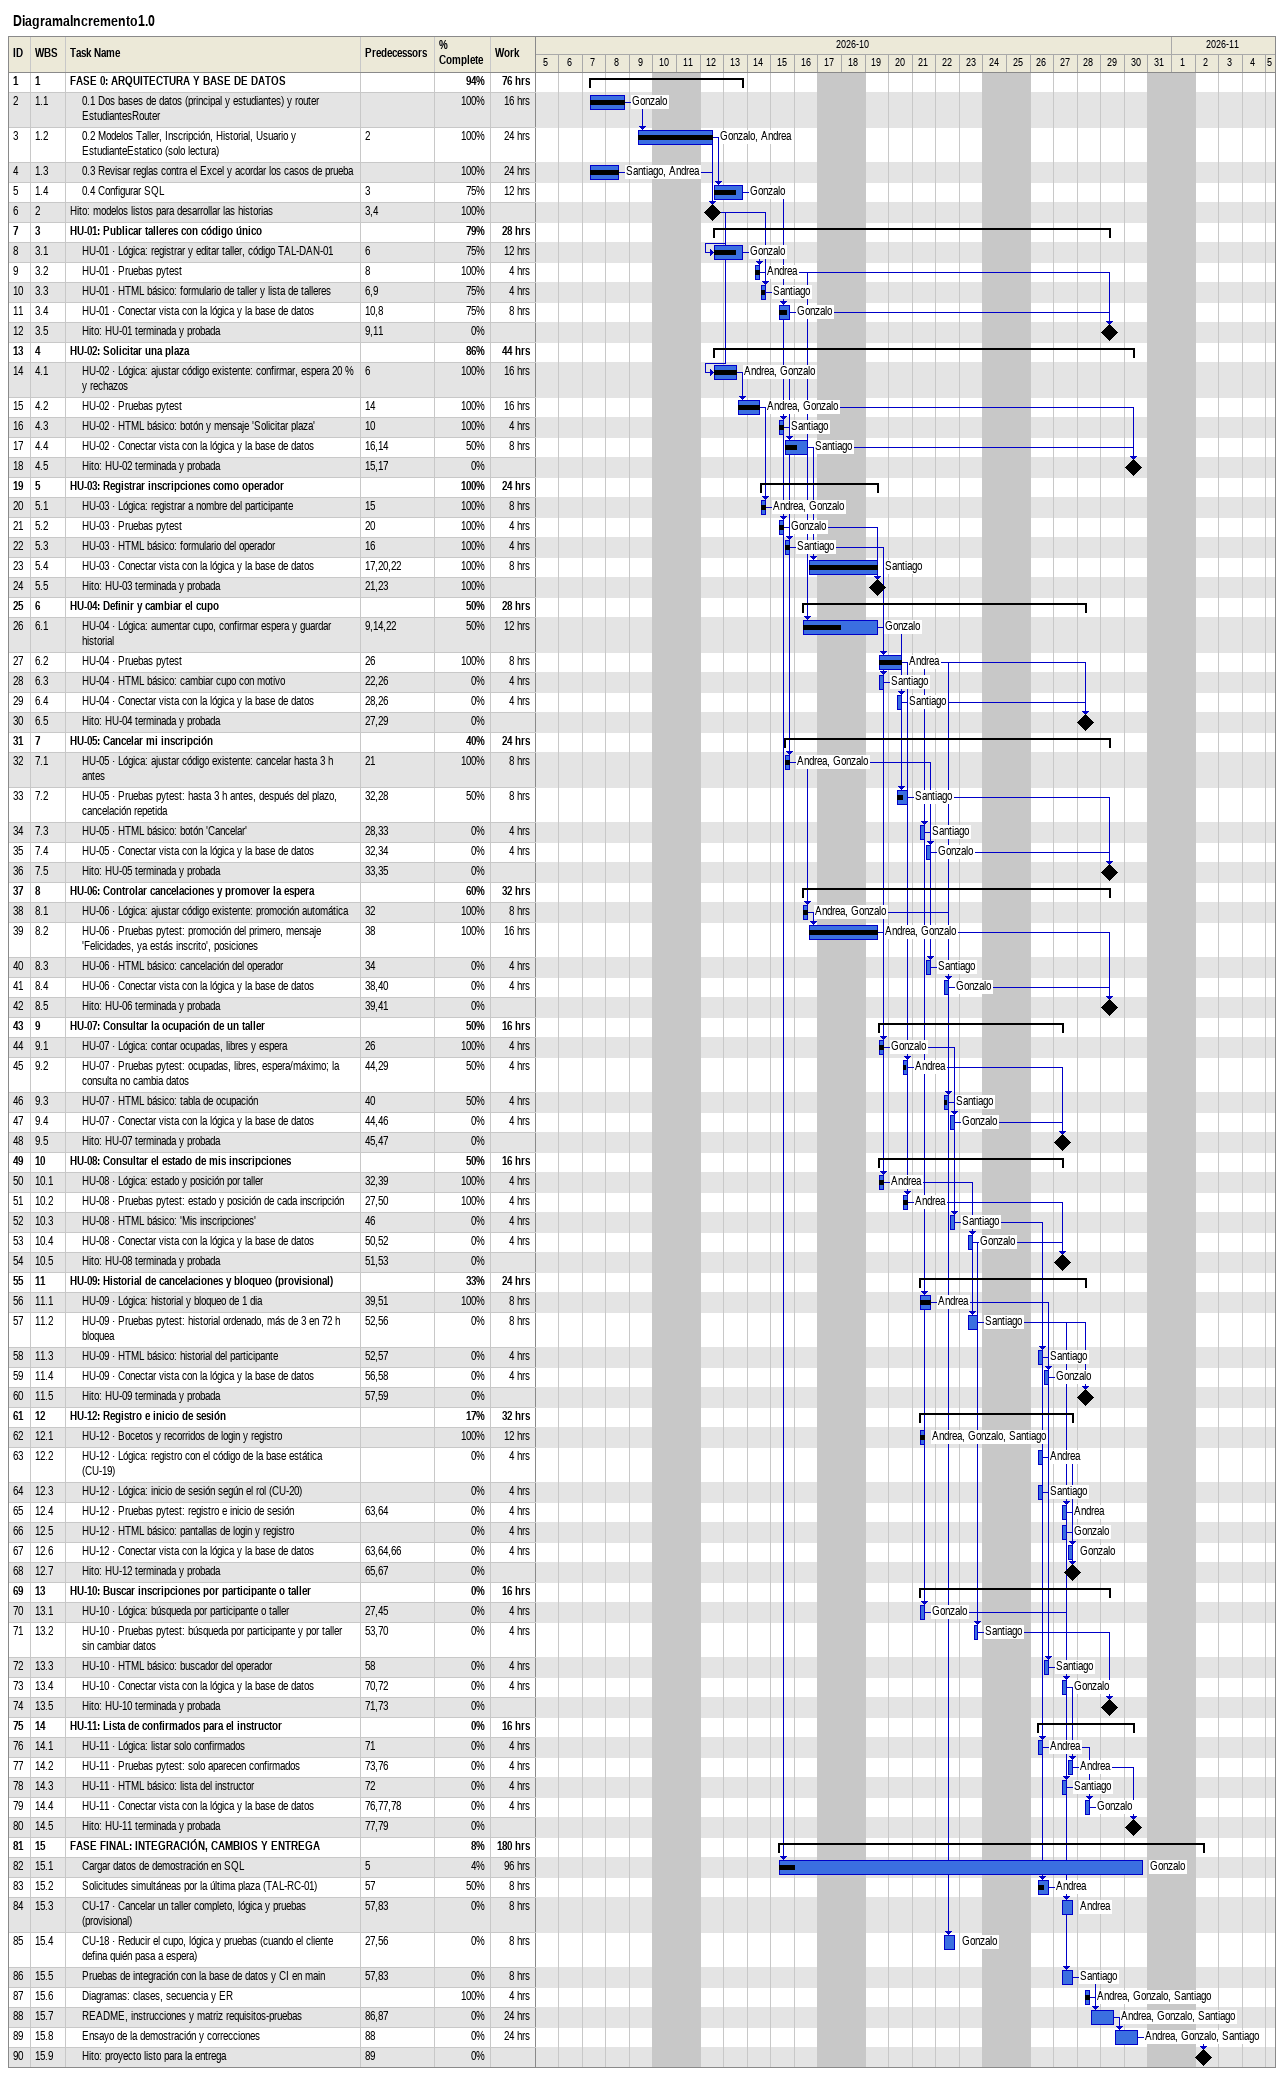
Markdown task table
DiagramaIncremento1.0

| ID | WBS | Task | Start | Finish | Predecessors | Resources | % complete | Work (h) |
|---|---|---|---|---|---|---|---|---|
| 1 | 1 | **FASE 0: ARQUITECTURA Y BASE DE DATOS** | 2026-10-07 | 2026-10-13 |  |  | 94 | 76 |
| 2 | 1.1 | 0.1 Dos bases de datos (principal y estudiantes) y router EstudiantesRouter | 2026-10-07 | 2026-10-08 |  | Gonzalo | 100 | 16 |
| 3 | 1.2 | 0.2 Modelos Taller, Inscripción, Historial, Usuario y EstudianteEstatico (solo lectura) | 2026-10-09 | 2026-10-12 | 2 | Gonzalo, Andrea | 100 | 24 |
| 4 | 1.3 | 0.3 Revisar reglas contra el Excel y acordar los casos de prueba | 2026-10-07 | 2026-10-08 |  | Santiago, Andrea | 100 | 24 |
| 5 | 1.4 | 0.4 Configurar SQL | 2026-10-12 | 2026-10-13 | 3 | Gonzalo | 75 | 12 |
| 6 | 2 | Hito: modelos listos para desarrollar las historias (milestone) | 2026-10-12 | 2026-10-12 | 3, 4 |  | 100 |  |
| 7 | 3 | **HU-01: Publicar talleres con código único** | 2026-10-12 | 2026-10-29 |  |  | 79 | 28 |
| 8 | 3.1 | HU-01 · Lógica: registrar y editar taller, código TAL-DAN-01 | 2026-10-12 | 2026-10-13 | 6 | Gonzalo | 75 | 12 |
| 9 | 3.2 | HU-01 · Pruebas pytest | 2026-10-14 | 2026-10-14 | 8 | Andrea | 100 | 4 |
| 10 | 3.3 | HU-01 · HTML básico: formulario de taller y lista de talleres | 2026-10-14 | 2026-10-14 | 6, 9 | Santiago | 75 | 4 |
| 11 | 3.4 | HU-01 · Conectar vista con la lógica y la base de datos | 2026-10-15 | 2026-10-15 | 10, 8 | Gonzalo | 75 | 8 |
| 12 | 3.5 | Hito: HU-01 terminada y probada (milestone) | 2026-10-29 | 2026-10-29 | 9, 11 |  | 0 |  |
| 13 | 4 | **HU-02: Solicitar una plaza** | 2026-10-12 | 2026-10-30 |  |  | 86 | 44 |
| 14 | 4.1 | HU-02 · Lógica: ajustar código existente: confirmar, espera 20 % y rechazos | 2026-10-12 | 2026-10-13 | 6 | Andrea, Gonzalo | 100 | 16 |
| 15 | 4.2 | HU-02 · Pruebas pytest | 2026-10-13 | 2026-10-14 | 14 | Andrea, Gonzalo | 100 | 16 |
| 16 | 4.3 | HU-02 · HTML básico: botón y mensaje 'Solicitar plaza' | 2026-10-15 | 2026-10-15 | 10 | Santiago | 100 | 4 |
| 17 | 4.4 | HU-02 · Conectar vista con la lógica y la base de datos | 2026-10-15 | 2026-10-16 | 16, 14 | Santiago | 50 | 8 |
| 18 | 4.5 | Hito: HU-02 terminada y probada (milestone) | 2026-10-30 | 2026-10-30 | 15, 17 |  | 0 |  |
| 19 | 5 | **HU-03: Registrar inscripciones como operador** | 2026-10-14 | 2026-10-19 |  |  | 100 | 24 |
| 20 | 5.1 | HU-03 · Lógica: registrar a nombre del participante | 2026-10-14 | 2026-10-14 | 15 | Andrea, Gonzalo | 100 | 8 |
| 21 | 5.2 | HU-03 · Pruebas pytest | 2026-10-15 | 2026-10-15 | 20 | Gonzalo | 100 | 4 |
| 22 | 5.3 | HU-03 · HTML básico: formulario del operador | 2026-10-15 | 2026-10-15 | 16 | Santiago | 100 | 4 |
| 23 | 5.4 | HU-03 · Conectar vista con la lógica y la base de datos | 2026-10-16 | 2026-10-19 | 17, 20, 22 | Santiago | 100 | 8 |
| 24 | 5.5 | Hito: HU-03 terminada y probada (milestone) | 2026-10-19 | 2026-10-19 | 21, 23 |  | 100 |  |
| 25 | 6 | **HU-04: Definir y cambiar el cupo** | 2026-10-16 | 2026-10-28 |  |  | 50 | 28 |
| 26 | 6.1 | HU-04 · Lógica: aumentar cupo, confirmar espera y guardar historial | 2026-10-16 | 2026-10-19 | 9, 14, 22 | Gonzalo | 50 | 12 |
| 27 | 6.2 | HU-04 · Pruebas pytest | 2026-10-19 | 2026-10-20 | 26 | Andrea | 100 | 8 |
| 28 | 6.3 | HU-04 · HTML básico: cambiar cupo con motivo | 2026-10-19 | 2026-10-19 | 22, 26 | Santiago | 0 | 4 |
| 29 | 6.4 | HU-04 · Conectar vista con la lógica y la base de datos | 2026-10-20 | 2026-10-20 | 28, 26 | Santiago | 0 | 4 |
| 30 | 6.5 | Hito: HU-04 terminada y probada (milestone) | 2026-10-28 | 2026-10-28 | 27, 29 |  | 0 |  |
| 31 | 7 | **HU-05: Cancelar mi inscripción** | 2026-10-15 | 2026-10-29 |  |  | 40 | 24 |
| 32 | 7.1 | HU-05 · Lógica: ajustar código existente: cancelar hasta 3 h antes | 2026-10-15 | 2026-10-15 | 21 | Andrea, Gonzalo | 100 | 8 |
| 33 | 7.2 | HU-05 · Pruebas pytest: hasta 3 h antes, después del plazo, cancelación repetida | 2026-10-20 | 2026-10-20 | 32, 28 | Santiago | 50 | 8 |
| 34 | 7.3 | HU-05 · HTML básico: botón 'Cancelar' | 2026-10-21 | 2026-10-21 | 28, 33 | Santiago | 0 | 4 |
| 35 | 7.4 | HU-05 · Conectar vista con la lógica y la base de datos | 2026-10-21 | 2026-10-21 | 32, 34 | Gonzalo | 0 | 4 |
| 36 | 7.5 | Hito: HU-05 terminada y probada (milestone) | 2026-10-29 | 2026-10-29 | 33, 35 |  | 0 |  |
| 37 | 8 | **HU-06: Controlar cancelaciones y promover la espera** | 2026-10-16 | 2026-10-29 |  |  | 60 | 32 |
| 38 | 8.1 | HU-06 · Lógica: ajustar código existente: promoción automática | 2026-10-16 | 2026-10-16 | 32 | Andrea, Gonzalo | 100 | 8 |
| 39 | 8.2 | HU-06 · Pruebas pytest: promoción del primero, mensaje 'Felicidades, ya estás inscrito', posiciones | 2026-10-16 | 2026-10-19 | 38 | Andrea, Gonzalo | 100 | 16 |
| 40 | 8.3 | HU-06 · HTML básico: cancelación del operador | 2026-10-21 | 2026-10-21 | 34 | Santiago | 0 | 4 |
| 41 | 8.4 | HU-06 · Conectar vista con la lógica y la base de datos | 2026-10-22 | 2026-10-22 | 38, 40 | Gonzalo | 0 | 4 |
| 42 | 8.5 | Hito: HU-06 terminada y probada (milestone) | 2026-10-29 | 2026-10-29 | 39, 41 |  | 0 |  |
| 43 | 9 | **HU-07: Consultar la ocupación de un taller** | 2026-10-19 | 2026-10-27 |  |  | 50 | 16 |
| 44 | 9.1 | HU-07 · Lógica: contar ocupadas, libres y espera | 2026-10-19 | 2026-10-19 | 26 | Gonzalo | 100 | 4 |
| 45 | 9.2 | HU-07 · Pruebas pytest: ocupadas, libres, espera/máximo; la consulta no cambia datos | 2026-10-20 | 2026-10-20 | 44, 29 | Andrea | 50 | 4 |
| 46 | 9.3 | HU-07 · HTML básico: tabla de ocupación | 2026-10-22 | 2026-10-22 | 40 | Santiago | 50 | 4 |
| 47 | 9.4 | HU-07 · Conectar vista con la lógica y la base de datos | 2026-10-22 | 2026-10-22 | 44, 46 | Gonzalo | 0 | 4 |
| 48 | 9.5 | Hito: HU-07 terminada y probada (milestone) | 2026-10-27 | 2026-10-27 | 45, 47 |  | 0 |  |
| 49 | 10 | **HU-08: Consultar el estado de mis inscripciones** | 2026-10-19 | 2026-10-27 |  |  | 50 | 16 |
| 50 | 10.1 | HU-08 · Lógica: estado y posición por taller | 2026-10-19 | 2026-10-19 | 32, 39 | Andrea | 100 | 4 |
| 51 | 10.2 | HU-08 · Pruebas pytest: estado y posición de cada inscripción | 2026-10-20 | 2026-10-20 | 27, 50 | Andrea | 100 | 4 |
| 52 | 10.3 | HU-08 · HTML básico: 'Mis inscripciones' | 2026-10-22 | 2026-10-22 | 46 | Santiago | 0 | 4 |
| 53 | 10.4 | HU-08 · Conectar vista con la lógica y la base de datos | 2026-10-23 | 2026-10-23 | 50, 52 | Gonzalo | 0 | 4 |
| 54 | 10.5 | Hito: HU-08 terminada y probada (milestone) | 2026-10-27 | 2026-10-27 | 51, 53 |  | 0 |  |
| 55 | 11 | **HU-09: Historial de cancelaciones y bloqueo (provisional)** | 2026-10-21 | 2026-10-28 |  |  | 33 | 24 |
| 56 | 11.1 | HU-09 · Lógica: historial y bloqueo de 1 dia | 2026-10-21 | 2026-10-21 | 39, 51 | Andrea | 100 | 8 |
| 57 | 11.2 | HU-09 · Pruebas pytest: historial ordenado, más de 3 en 72 h bloquea | 2026-10-23 | 2026-10-23 | 52, 56 | Santiago | 0 | 8 |
| 58 | 11.3 | HU-09 · HTML básico: historial del participante | 2026-10-26 | 2026-10-26 | 52, 57 | Santiago | 0 | 4 |
| 59 | 11.4 | HU-09 · Conectar vista con la lógica y la base de datos | 2026-10-26 | 2026-10-26 | 56, 58 | Gonzalo | 0 | 4 |
| 60 | 11.5 | Hito: HU-09 terminada y probada (milestone) | 2026-10-28 | 2026-10-28 | 57, 59 |  | 0 |  |
| 61 | 12 | **HU-12: Registro e inicio de sesión** | 2026-10-21 | 2026-10-27 |  |  | 17 | 32 |
| 62 | 12.1 | HU-12 · Bocetos y recorridos de login y registro | 2026-10-21 | 2026-10-21 |  | Andrea, Gonzalo, Santiago | 100 | 12 |
| 63 | 12.2 | HU-12 · Lógica: registro con el código de la base estática (CU-19) | 2026-10-26 | 2026-10-26 |  | Andrea | 0 | 4 |
| 64 | 12.3 | HU-12 · Lógica: inicio de sesión según el rol (CU-20) | 2026-10-26 | 2026-10-26 |  | Santiago | 0 | 4 |
| 65 | 12.4 | HU-12 · Pruebas pytest: registro e inicio de sesión | 2026-10-27 | 2026-10-27 | 63, 64 | Andrea | 0 | 4 |
| 66 | 12.5 | HU-12 · HTML básico: pantallas de login y registro | 2026-10-27 | 2026-10-27 |  | Gonzalo | 0 | 4 |
| 67 | 12.6 | HU-12 · Conectar vista con la lógica y la base de datos | 2026-10-27 | 2026-10-27 | 63, 64, 66 | Gonzalo | 0 | 4 |
| 68 | 12.7 | Hito: HU-12 terminada y probada (milestone) | 2026-10-27 | 2026-10-27 | 65, 67 |  | 0 |  |
| 69 | 13 | **HU-10: Buscar inscripciones por participante o taller** | 2026-10-21 | 2026-10-29 |  |  | 0 | 16 |
| 70 | 13.1 | HU-10 · Lógica: búsqueda por participante o taller | 2026-10-21 | 2026-10-21 | 27, 45 | Gonzalo | 0 | 4 |
| 71 | 13.2 | HU-10 · Pruebas pytest: búsqueda por participante y por taller sin cambiar datos | 2026-10-23 | 2026-10-23 | 53, 70 | Santiago | 0 | 4 |
| 72 | 13.3 | HU-10 · HTML básico: buscador del operador | 2026-10-26 | 2026-10-26 | 58 | Santiago | 0 | 4 |
| 73 | 13.4 | HU-10 · Conectar vista con la lógica y la base de datos | 2026-10-27 | 2026-10-27 | 70, 72 | Gonzalo | 0 | 4 |
| 74 | 13.5 | Hito: HU-10 terminada y probada (milestone) | 2026-10-29 | 2026-10-29 | 71, 73 |  | 0 |  |
| 75 | 14 | **HU-11: Lista de confirmados para el instructor** | 2026-10-26 | 2026-10-30 |  |  | 0 | 16 |
| 76 | 14.1 | HU-11 · Lógica: listar solo confirmados | 2026-10-26 | 2026-10-26 | 71 | Andrea | 0 | 4 |
| 77 | 14.2 | HU-11 · Pruebas pytest: solo aparecen confirmados | 2026-10-27 | 2026-10-27 | 73, 76 | Andrea | 0 | 4 |
| 78 | 14.3 | HU-11 · HTML básico: lista del instructor | 2026-10-27 | 2026-10-27 | 72 | Santiago | 0 | 4 |
| 79 | 14.4 | HU-11 · Conectar vista con la lógica y la base de datos | 2026-10-28 | 2026-10-28 | 76, 77, 78 | Gonzalo | 0 | 4 |
| 80 | 14.5 | Hito: HU-11 terminada y probada (milestone) | 2026-10-30 | 2026-10-30 | 77, 79 |  | 0 |  |
| 81 | 15 | **FASE FINAL: INTEGRACIÓN, CAMBIOS Y ENTREGA** | 2026-10-15 | 2026-11-02 |  |  | 8 | 180 |
| 82 | 15.1 | Cargar datos de demostración en SQL | 2026-10-15 | 2026-10-30 | 5 | Gonzalo | 4 | 96 |
| 83 | 15.2 | Solicitudes simultáneas por la última plaza (TAL-RC-01) | 2026-10-26 | 2026-10-26 | 57 | Andrea | 50 | 8 |
| 84 | 15.3 | CU-17 · Cancelar un taller completo, lógica y pruebas (provisional) | 2026-10-27 | 2026-10-27 | 57, 83 | Andrea | 0 | 8 |
| 85 | 15.4 | CU-18 · Reducir el cupo, lógica y pruebas (cuando el cliente defina quién pasa a espera) | 2026-10-22 | 2026-10-22 | 27, 56 | Gonzalo | 0 | 8 |
| 86 | 15.5 | Pruebas de integración con la base de datos y CI en main | 2026-10-27 | 2026-10-27 | 57, 83 | Santiago | 0 | 8 |
| 87 | 15.6 | Diagramas: clases, secuencia y ER | 2026-10-28 | 2026-10-28 |  | Andrea, Gonzalo, Santiago | 100 | 4 |
| 88 | 15.7 | README, instrucciones y matriz requisitos-pruebas | 2026-10-28 | 2026-10-29 | 86, 87 | Andrea, Gonzalo, Santiago | 0 | 24 |
| 89 | 15.8 | Ensayo de la demostración y correcciones | 2026-10-29 | 2026-10-30 | 88 | Andrea, Gonzalo, Santiago | 0 | 24 |
| 90 | 15.9 | Hito: proyecto listo para la entrega (milestone) | 2026-11-02 | 2026-11-02 | 89 |  | 0 |  |
